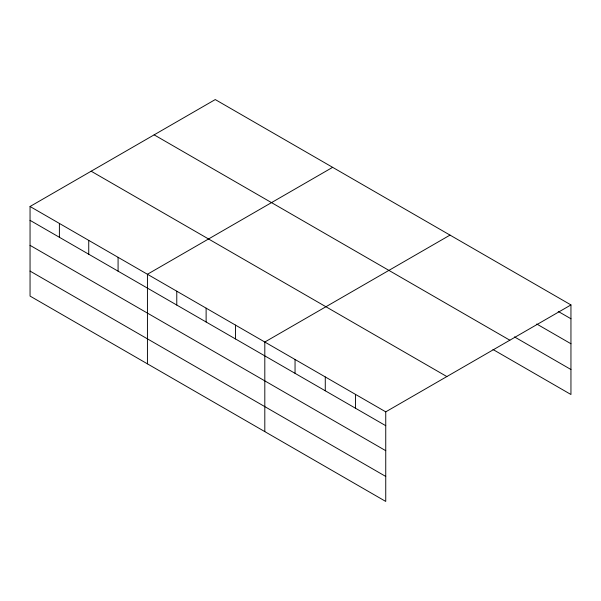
<?xml version="1.0" encoding="UTF-8"?>
<svg xmlns="http://www.w3.org/2000/svg" width="601" height="601" viewBox="0 0 601 601"><rect width="100%" height="100%" fill="white"/><g stroke="black" fill="none" stroke-linecap="round" stroke-linejoin="round"><path stroke-width="0.9" d="M385.744 450.69L385.744 411.85L30.05 206.496L30.05 296.075L385.744 501.437L385.744 450.69L30.05 245.336M492.978 349.489L570.95 394.504L570.95 304.925L215.256 99.563L30.05 206.496M332.638 167.333L147.433 274.259L147.433 363.845M450.014 235.104L264.808 342.029L264.808 431.616M385.744 411.85L570.95 304.925M558.216 311.423L570.95 318.77M536.738 324.014L570.95 343.764M514.464 336.898L570.95 369.517M154.141 134.849L509.836 340.211M91.164 171.21L446.859 376.564M30.05 220.342L385.744 425.696M30.05 271.081L385.744 476.443M355.507 394.399L355.507 408.244M325.276 376.94L325.276 390.785M295.046 359.488L295.046 373.334M235.464 325.088L235.464 338.934M206.12 308.148L206.12 321.993M176.777 291.2L176.777 305.053M118.081 257.318L118.081 271.164M88.738 240.377L88.738 254.223M59.394 223.437L59.394 237.282"/></g></svg>
